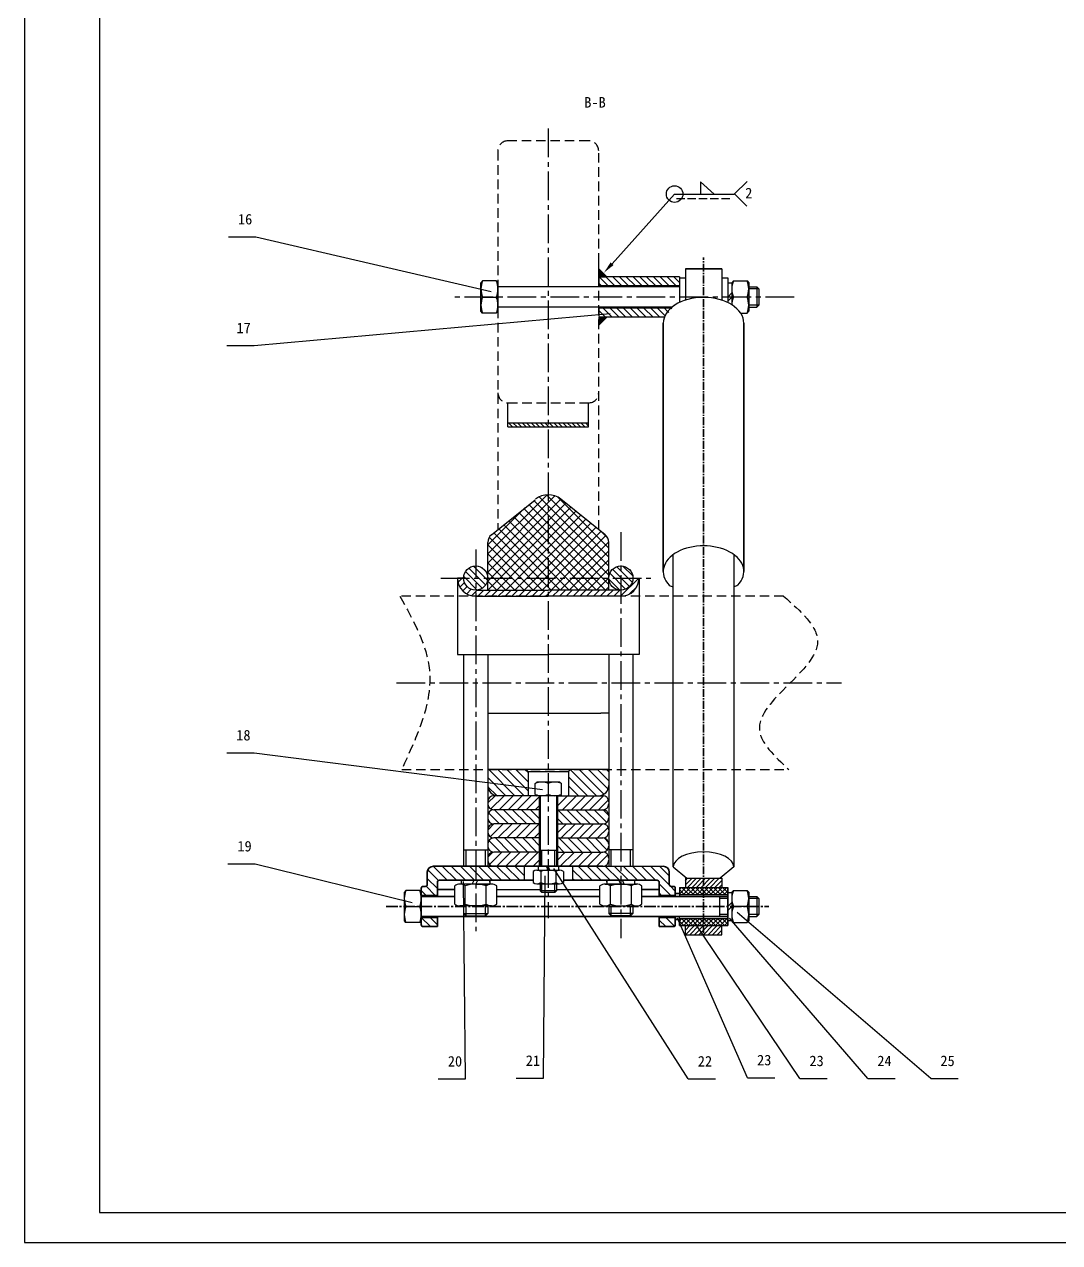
# Model space of a CAD drawing. Header units: millimetres. Extents: x -4667 to 8941, y -1665 to 5310.
# Drawn here: x -52.4 to 291.6, y 4167.3 to 4572.4 of the extents above; entities that cross this region are included whole.
import ezdxf

# ---------------------------------------------------------------- set-up
doc = ezdxf.new("R2010")
doc.units = ezdxf.units.MM
doc.linetypes.add('CENTER2', pattern=[28.575, 19.05, -3.175, 3.175, -3.175])
doc.linetypes.add('DASHED2', pattern=[9.525, 6.35, -3.175])
for name, color, linetype in [('尺寸', 4, 'CONTINUOUS'), ('点划线', 6, 'CENTER2'), ('细实线', 3, 'CONTINUOUS'), ('虚线', 4, 'DASHED2')]:
    doc.layers.add(name, color=color, linetype=linetype)
doc.layers.add('粗实线', color=2, linetype='CONTINUOUS', lineweight=30)
doc.styles.get("Standard").update_dxf_attribs({"font": '', "height": 3.5})
doc.styles.get('Standard').set_extended_font_data('SimSun')

msp = doc.modelspace()

# ---------------------------------------------------------------- hatches: boundary and pattern name
at = {"layer": '粗实线', "ltscale": 0.5}
for points in [[(138.4, 4491.09), (138.4, 4488.41), (141.08, 4488.41)], [(141.08, 4475.01), (138.4, 4475.01), (138.4, 4472.33)]]:
    msp.add_hatch(color=256, dxfattribs=at).paths.add_polyline_path(points)
at = {"layer": '细实线', "ltscale": 0.5}
h = msp.add_hatch(dxfattribs=at)
h.set_pattern_fill('ANSI31', color=256, scale=0.67, style=0)
h.set_pattern_definition([(45, (101.5547, 4292.4573), (-1.504193, 1.504193), [])])
h.paths.add_polyline_path([(181.61, 4671.21, 0.414214), (179.6, 4673.22), (161.51, 4673.22), (161.51, 4668.53), (179.6, 4668.53, 0.414214), (181.61, 4670.54)], flags=17)
h.paths.add_polyline_path([(161.51, 4673.22), (143.42, 4673.22, 0.414214), (141.41, 4671.21), (141.41, 4670.54, 0.414214), (143.42, 4668.53), (161.51, 4668.53)], flags=17)
h.paths.add_polyline_path([(161.51, 4691.31), (143.42, 4691.31, 0.414214), (141.41, 4689.3), (141.41, 4688.63, 0.414214), (143.42, 4686.62), (161.51, 4686.62)], flags=17)
h.paths.add_polyline_path([(181.61, 4688.63), (181.61, 4689.3, 0.414214), (179.6, 4691.31), (161.51, 4691.31), (161.51, 4686.62), (179.6, 4686.62, 0.414214)], flags=17)
h.paths.add_polyline_path([(179.6, 4686.62, 0.414214), (181.61, 4688.63), (181.61, 4689.3, 0.414214), (179.6, 4691.31), (161.51, 4691.31), (161.51, 4686.62)])
h.paths.add_polyline_path([(161.51, 4686.62), (161.51, 4691.31), (143.42, 4691.31, 0.414214), (141.41, 4689.3), (141.41, 4688.63, 0.414214), (143.42, 4686.62)])
h.paths.add_polyline_path([(143.42, 4673.22, 0.414214), (141.41, 4671.21), (141.41, 4670.54, 0.414214), (143.42, 4668.53), (161.51, 4668.53), (161.51, 4673.22)], flags=17)
h.paths.add_polyline_path([(179.6, 4668.53, 0.414214), (181.61, 4670.54), (181.61, 4671.21, 0.414214), (179.6, 4673.22), (161.51, 4673.22), (161.51, 4668.53)], flags=17)
h.paths.add_polyline_path([(118.64, 4311.22), (118.64, 4315.91), (103.56, 4315.91, 0.414214), (101.55, 4313.9), (101.55, 4313.23, 0.414214), (103.56, 4311.22)])
h.paths.add_polyline_path([(139.74, 4311.22, 0.414214), (141.75, 4313.23), (141.75, 4313.9, 0.414214), (139.74, 4315.91), (124.67, 4315.91), (124.67, 4311.22)])
h.paths.add_polyline_path([(103.56, 4306.53, 0.414214), (101.55, 4304.52), (101.55, 4303.85, 0.414214), (103.56, 4301.84), (118.64, 4301.84), (118.64, 4306.53)])
h.paths.add_polyline_path([(139.74, 4301.84, 0.414214), (141.75, 4303.85), (141.75, 4304.52, 0.414214), (139.74, 4306.53), (124.67, 4306.53), (124.67, 4301.84)])
h.paths.add_polyline_path([(118.64, 4292.46), (118.64, 4297.15), (103.56, 4297.15, 0.414214), (101.55, 4295.14), (101.55, 4294.47, 0.414214), (103.56, 4292.46)])
h.paths.add_polyline_path([(139.74, 4292.46, 0.414214), (141.75, 4294.47), (141.75, 4295.14, 0.414214), (139.74, 4297.15), (124.67, 4297.15), (124.67, 4292.46), (125, 4292.46)])
h = msp.add_hatch(dxfattribs=at)
h.set_pattern_fill('ANSI31', color=256, scale=0.5025, angle=90, style=0)
h.set_pattern_definition([(135, (138.4047, 4475.0077), (-1.128145, -1.128145), [])])
h.paths.add_polyline_path([(165.2, 4488.41), (138.4, 4488.41), (138.4, 4485.39), (165.2, 4485.39)])
edge = h.paths.add_edge_path()
edge.add_ellipse((173.24, 4472.98), major_axis=(-13.4, 0), ratio=0.642788, start_angle=324.1852, end_angle=346.4008, ccw=False)
edge.add_line((162.38, 4478.02), (138.4, 4478.02))
edge.add_line((138.4, 4478.02), (138.4, 4475.34))
edge.add_line((138.4, 4475.34), (138.4, 4475.01))
edge.add_line((138.4, 4475.01), (141.08, 4475.01))
edge.add_line((141.08, 4475.01), (160.22, 4475.01))
h = msp.add_hatch(dxfattribs=at)
h.set_pattern_fill('ANSI31', color=256, scale=0.335, angle=90, style=0)
h.set_pattern_definition([(135, (108.2547, 4438.495), (-0.752096, -0.752096), [])])
h.paths.add_polyline_path([(121.65, 4439.84), (108.25, 4439.84), (108.25, 4438.5), (121.65, 4438.5)])
h.paths.add_polyline_path([(135.05, 4439.84), (121.65, 4439.84), (121.65, 4438.5), (135.05, 4438.5)])
h = msp.add_hatch(dxfattribs=at)
h.set_pattern_fill('ANSI37', color=256, scale=0.67, angle=90, style=0)
h.set_pattern_definition([(135, (101.5547, 4384.2473), (-1.50419, -1.50419), []), (225, (101.5547, 4384.2473), (1.50419, -1.50419), [])])
h.paths.add_polyline_path([(121.65, 4388.27), (141.75, 4388.27), (141.75, 4400.07, 0.226756), (140.51, 4402.67), (125.86, 4414.49, 0.171363), (121.65, 4415.97)])
h.paths.add_polyline_path([(121.65, 4415.97, 0.171363), (117.45, 4414.49), (102.8, 4402.67, 0.226756), (101.55, 4400.07), (101.55, 4388.27), (121.65, 4388.27)])
h.paths.add_polyline_path([(121.65, 4384.25), (121.65, 4388.27), (101.55, 4388.27), (101.55, 4384.25)])
h.paths.add_polyline_path([(141.75, 4384.25), (141.75, 4388.27), (121.65, 4388.27), (121.65, 4384.25)])
h = msp.add_hatch(dxfattribs=at)
h.set_pattern_fill('ANSI31', color=256, scale=0.5025, angle=90, style=0)
h.set_pattern_definition([(135, (93.5147, 4384.2473), (-1.128145, -1.128145), [])])
h.paths.add_polyline_path([(97.53, 4392.29, 0.414214), (93.51, 4388.27), (97.53, 4388.27)])
h.paths.add_polyline_path([(101.55, 4388.27, 0.414214), (97.53, 4392.29), (97.53, 4388.27)])
h.paths.add_polyline_path([(101.55, 4388.27), (97.53, 4388.27), (97.53, 4384.25, 0.414214)])
h.paths.add_polyline_path([(97.53, 4388.27), (93.51, 4388.27, 0.414214), (97.53, 4384.25)])
h.paths.add_polyline_path([(145.77, 4392.29, 0.414214), (141.75, 4388.27), (145.77, 4388.27)])
h.paths.add_polyline_path([(149.79, 4388.27, 0.414214), (145.77, 4392.29), (145.77, 4388.27)])
h.paths.add_polyline_path([(145.77, 4384.25, 0.414214), (149.79, 4388.27), (145.77, 4388.27)])
h.paths.add_polyline_path([(145.77, 4384.25), (145.77, 4388.27), (141.75, 4388.27, 0.414214)])
h = msp.add_hatch(dxfattribs=at)
h.set_pattern_fill('ANSI31', color=256, scale=0.5025, style=0)
h.set_pattern_definition([(45, (91.5047, 4382.2373), (-1.128145, 1.128145), [])])
h.paths.add_polyline_path([(121.65, 4384.25), (97.53, 4384.25), (97.53, 4382.24), (121.65, 4382.24)])
h.paths.add_polyline_path([(145.77, 4384.25), (121.65, 4384.25), (121.65, 4382.24), (145.77, 4382.24)])
h.paths.add_polyline_path([(151.8, 4388.27), (149.79, 4388.27, -0.414214), (145.77, 4384.25), (145.77, 4382.24, 0.414214)])
h.paths.add_polyline_path([(93.51, 4388.27), (91.5, 4388.27, 0.414214), (97.53, 4382.24), (97.53, 4384.25, -0.414214)])
h = msp.add_hatch(dxfattribs=at)
h.set_pattern_fill('ANSI31', color=256, scale=0.67, angle=90, style=0)
h.set_pattern_definition([(135, (101.5547, 4315.9073), (-1.50419, -1.50419), [])])
h.paths.add_polyline_path([(114.95, 4315.91), (114.95, 4324.62), (101.55, 4324.62), (101.55, 4319.26, 0.414214), (104.9, 4315.91)])
h.paths.add_polyline_path([(138.4, 4315.91, 0.414214), (141.75, 4319.26), (141.75, 4324.62), (128.35, 4324.62), (128.35, 4315.91)])
h = msp.add_hatch(dxfattribs=at)
h.set_pattern_fill('ANSI31', color=256, scale=0.67, angle=90, style=0)
h.set_pattern_definition([(135, (79.4447, 4272.3573), (-1.504193, -1.504193), [])])
h.paths.add_polyline_path([(113.61, 4292.46), (97.53, 4292.46), (97.53, 4287.77), (101.89, 4287.77), (113.61, 4287.77)])
h.paths.add_polyline_path([(97.53, 4292.46), (83.46, 4292.46, 0.414214), (81.45, 4290.45), (81.45, 4286.43, -0.414214), (80.78, 4285.76), (80.11, 4285.76, 0.414214), (79.44, 4285.09), (79.44, 4282.74), (84.8, 4282.74), (84.8, 4287.1, -0.414214), (85.47, 4287.77), (97.53, 4287.77)])
h.paths.add_polyline_path([(84.8, 4275.37), (79.44, 4275.37), (79.44, 4274.31), (79.44, 4273.03, 0.414214), (80.11, 4272.36), (84.8, 4272.36)])
h.paths.add_polyline_path([(145.77, 4292.46), (129.69, 4292.46), (129.69, 4287.77), (145.77, 4287.77)])
h.paths.add_polyline_path([(161.85, 4290.45, 0.414214), (159.84, 4292.46), (145.77, 4292.46), (145.77, 4287.77), (157.83, 4287.77, -0.414214), (158.5, 4287.1), (158.5, 4282.74), (163.86, 4282.74), (163.86, 4285.09, 0.414214), (163.19, 4285.76), (162.52, 4285.76, -0.414214), (161.85, 4286.43)])
h.paths.add_polyline_path([(163.86, 4275.37), (158.5, 4275.37), (158.5, 4272.36), (161.85, 4272.36), (163.19, 4272.36, 0.414214), (163.86, 4273.03)])
h.paths.add_polyline_path([(141.75, 4299.16), (141.75, 4299.83, 0.414214), (139.74, 4301.84), (124.67, 4301.84), (124.67, 4297.15), (139.74, 4297.15, 0.414214)])
h.paths.add_polyline_path([(118.64, 4301.84), (103.56, 4301.84, 0.414214), (101.55, 4299.83), (101.55, 4299.16, 0.414214), (103.56, 4297.15), (118.64, 4297.15)])
h.paths.add_polyline_path([(118.64, 4311.22), (103.56, 4311.22, 0.414214), (101.55, 4309.21), (101.55, 4308.54, 0.414214), (103.56, 4306.53), (118.64, 4306.53)])
h.paths.add_polyline_path([(141.75, 4308.54), (141.75, 4309.21, 0.414214), (139.74, 4311.22), (124.67, 4311.22), (124.67, 4306.53), (139.74, 4306.53, 0.414214)])
h = msp.add_hatch(dxfattribs=at)
h.set_pattern_fill('ANSI31', color=256, scale=0.335, style=0)
h.set_pattern_definition([(45, (167.2147, 4269.6773), (-0.752096, 0.752096), [])])
h.paths.add_polyline_path([(173.24, 4288.44), (173.24, 4285.42), (179.27, 4285.42), (179.27, 4288.44)])
h.paths.add_polyline_path([(179.27, 4269.68), (179.27, 4272.69), (167.21, 4272.69), (167.21, 4269.68)])
h.paths.add_polyline_path([(173.24, 4285.42), (173.24, 4288.44), (167.21, 4288.44), (167.21, 4285.42)])
h = msp.add_hatch(dxfattribs=at)
h.set_pattern_fill('ANSI37', color=256, scale=0.335, style=0)
h.set_pattern_definition([(45, (165.2047, 4272.6923), (-0.752096, 0.752096), []), (135, (165.2047, 4272.6923), (-0.752096, -0.752096), [])])
h.paths.add_polyline_path([(173.24, 4285.42), (165.2, 4285.42), (165.2, 4283.08), (173.24, 4283.08)])
h.paths.add_polyline_path([(181.28, 4285.42), (173.24, 4285.42), (173.24, 4283.08), (181.28, 4283.08), (181.28, 4283.75)])
h.paths.add_polyline_path([(181.28, 4275.04), (173.24, 4275.04), (173.24, 4272.69), (181.28, 4272.69)])
h.paths.add_polyline_path([(173.24, 4275.04), (165.2, 4275.04), (165.2, 4272.69), (173.24, 4272.69)])

# ---------------------------------------------------------------- linework, layer by layer
at = {"layer": '尺寸', "ltscale": 0.5}
for p, q in [((172.2, 4520.02), (172.2, 4515.96)), ((176.74, 4515.96), (172.2, 4520.02)), ((164.23, 4514.42), (166.99, 4514.42)), ((167.92, 4514.42), (170.67, 4514.42)), ((171.69, 4514.42), (174.44, 4514.42)), ((172.2, 4515.96), (176.74, 4515.96)), ((175.4, 4514.42), (178.16, 4514.42)), ((179.2, 4514.42), (181.96, 4514.42))]:
    msp.add_line(p, q, dxfattribs=at)
msp.add_circle((163.63, 4515.94), 2.75, dxfattribs=at)
at = {"layer": '点划线', "ltscale": 0.5}
for p, q in [((121.65, 4537.7), (121.65, 4275.14)), ((203.35, 4481.71), (90.11, 4481.71)), ((145.77, 4403.52), (145.77, 4268.54)), ((97.53, 4397.71), (97.53, 4270.91)), ((85.92, 4388.27), (155.81, 4388.27)), ((71.23, 4353.43), (219.14, 4353.43))]:
    msp.add_line(p, q, dxfattribs=at)
at = {"layer": '点划线', "lineweight": 35, "ltscale": 0.1375}
msp.add_line((173.24, 4270.15), (173.24, 4494.8), dxfattribs=at)
at = {"layer": '点划线', "lineweight": 35, "ltscale": 0.2}
msp.add_line((67.8, 4279.06), (194.92, 4279.06), dxfattribs=at)
at = {"layer": '粗实线'}
for p, q in [((-27.45, 4998.3), (-27.45, 4177.3)), ((181.28, 4486.4), (182.62, 4486.4)), ((188.22, 4485.06), (190.93, 4485.06)), ((190.93, 4485.06), (191.6, 4484.39)), ((190.93, 4485.06), (190.93, 4478.36)), ((191.6, 4484.39), (191.6, 4479.03)), ((188.22, 4478.36), (190.93, 4478.36)), ((191.6, 4479.03), (190.93, 4478.36)), ((118.97, 4315.91), (118.97, 4292.46)), ((124.33, 4315.91), (124.33, 4292.46)), ((93.51, 4297.95), (101.55, 4297.95)), ((149.79, 4297.95), (141.75, 4297.95)), ((124.33, 4297.63), (118.97, 4297.63)), ((118.97, 4286.56), (118.97, 4284.23)), ((124.33, 4286.56), (124.33, 4284.23)), ((119.51, 4283.69), (118.97, 4284.23)), ((124.33, 4284.23), (118.97, 4284.23)), ((123.8, 4283.69), (119.51, 4283.69)), ((124.33, 4284.23), (123.8, 4283.69)), ((178.6, 4282.41), (178.6, 4275.71)), ((181.28, 4283.75), (182.62, 4283.75)), ((188.22, 4282.41), (190.93, 4282.41)), ((190.93, 4282.41), (191.6, 4281.74)), ((190.93, 4282.41), (190.93, 4275.71)), ((191.6, 4281.74), (191.6, 4276.38)), ((93.51, 4279.26), (93.51, 4276.71)), ((101.55, 4279.26), (101.55, 4276.71)), ((141.75, 4279.26), (141.75, 4276.71)), ((149.79, 4279.26), (149.79, 4276.71)), ((93.51, 4276.71), (94.32, 4275.91)), ((93.51, 4276.71), (101.55, 4276.71)), ((94.32, 4275.91), (100.75, 4275.91)), ((100.75, 4275.91), (101.55, 4276.71)), ((142.56, 4275.91), (141.75, 4276.71)), ((149.79, 4276.71), (141.75, 4276.71)), ((148.99, 4275.91), (142.56, 4275.91)), ((149.79, 4276.71), (148.99, 4275.91)), ((181.28, 4274.37), (182.62, 4274.37)), ((188.22, 4275.71), (190.93, 4275.71)), ((191.6, 4276.38), (190.93, 4275.71)), ((-27.45, 4177.3), (1126.55, 4177.3))]:
    msp.add_line(p, q, dxfattribs=at)
at = {"layer": '粗实线', "ltscale": 0.5}
for p, q in [((138.4, 4488.41), (138.4, 4491.09)), ((141.08, 4488.41), (138.4, 4491.09)), ((165.2, 4488.41), (138.4, 4488.41)), ((138.4, 4488.41), (141.08, 4488.41)), ((165.2, 4488.41), (165.2, 4479.87)), ((179.27, 4491.09), (167.21, 4491.09)), ((167.21, 4491.09), (179.27, 4491.09)), ((167.21, 4491.09), (167.21, 4480.67)), ((179.27, 4491.09), (179.27, 4480.67)), ((99.81, 4487.07), (99.28, 4486.45)), ((99.28, 4476.96), (99.28, 4486.45)), ((104.37, 4487.07), (99.81, 4487.07)), ((104.37, 4487.07), (104.9, 4486.45)), ((104.9, 4476.96), (104.9, 4486.45)), ((104.9, 4477.69), (104.9, 4485.73)), ((165.2, 4485.06), (104.9, 4485.06)), ((138.4, 4488.07), (138.4, 4485.06)), ((165.2, 4485.39), (138.4, 4485.39)), ((165.2, 4488.07), (167.21, 4488.07)), ((179.27, 4488.07), (181.28, 4488.07)), ((181.28, 4488.07), (181.28, 4479.87)), ((183.16, 4487.07), (182.62, 4486.45)), ((182.62, 4486.45), (182.62, 4479.13)), ((182.62, 4485.73), (182.62, 4479.03)), ((183.16, 4487.07), (187.72, 4487.07)), ((187.72, 4487.07), (188.25, 4486.45)), ((188.25, 4486.45), (188.25, 4476.96)), ((99.81, 4481.71), (104.37, 4481.71)), ((182.62, 4483.05), (181.28, 4481.71)), ((182.62, 4481.71), (181.28, 4480.37)), ((187.72, 4481.71), (183.16, 4481.71)), ((99.81, 4476.35), (99.28, 4476.96)), ((104.37, 4476.35), (99.81, 4476.35)), ((104.37, 4476.35), (104.9, 4476.96)), ((162.77, 4478.36), (104.9, 4478.36)), ((138.4, 4478.36), (138.4, 4475.34)), ((162.38, 4478.02), (138.4, 4478.02)), ((185.58, 4476.35), (187.72, 4476.35)), ((187.72, 4476.35), (188.25, 4476.96)), ((160.22, 4475.01), (138.4, 4475.01)), ((138.4, 4475.01), (138.4, 4472.33)), ((138.4, 4475.01), (141.08, 4475.01)), ((141.08, 4475.01), (138.4, 4472.33)), ((108.25, 4438.5), (108.25, 4446.54)), ((135.05, 4438.5), (135.05, 4446.54)), ((108.25, 4439.84), (135.05, 4439.84)), ((108.25, 4438.5), (135.05, 4438.5)), ((102.75, 4402.63), (117.25, 4414.33)), ((140.51, 4402.67), (125.86, 4414.49)), ((101.55, 4384.25), (101.55, 4400.07)), ((141.75, 4384.25), (141.75, 4400.07)), ((163.19, 4292.26), (163.19, 4396.09)), ((183.29, 4396.09), (183.29, 4292.26)), ((91.5, 4388.27), (91.5, 4362.87)), ((93.51, 4388.27), (91.5, 4388.27)), ((149.79, 4388.27), (151.8, 4388.27)), ((151.8, 4388.27), (151.8, 4362.87)), ((97.53, 4384.25), (121.65, 4384.25)), ((145.77, 4384.25), (121.65, 4384.25)), ((97.53, 4382.24), (121.65, 4382.24)), ((145.77, 4382.24), (121.65, 4382.24)), ((91.5, 4362.87), (121.65, 4362.87)), ((93.51, 4362.87), (93.51, 4292.46)), ((101.55, 4362.87), (101.55, 4292.46)), ((151.8, 4362.87), (121.65, 4362.87)), ((141.75, 4362.87), (141.75, 4292.46)), ((149.79, 4362.87), (149.79, 4292.46)), ((101.55, 4343.38), (139.07, 4343.38)), ((141.75, 4343.38), (139.07, 4343.38)), ((141.75, 4324.62), (101.55, 4324.62)), ((114.95, 4323.95), (114.28, 4324.62)), ((114.95, 4323.95), (114.95, 4315.91)), ((114.95, 4323.95), (128.35, 4323.95)), ((128.35, 4323.95), (129.02, 4324.62)), ((128.35, 4323.95), (128.35, 4315.91)), ((117.3, 4320), (117.8, 4320.44)), ((117.3, 4316.34), (117.3, 4320)), ((125.51, 4320.44), (117.8, 4320.44)), ((121.65, 4320), (121.65, 4316.34)), ((125.51, 4320.44), (126.01, 4320)), ((126.01, 4316.34), (126.01, 4320)), ((101.55, 4315.91), (101.55, 4311.22)), ((118.97, 4315.91), (103.56, 4315.91)), ((117.3, 4316.34), (117.8, 4315.91)), ((125.51, 4315.91), (117.8, 4315.91)), ((118.64, 4315.91), (118.64, 4292.46)), ((124.33, 4315.91), (139.74, 4315.91)), ((124.67, 4315.91), (124.67, 4292.46)), ((125.51, 4315.91), (126.01, 4316.34)), ((101.55, 4313.9), (101.55, 4313.23)), ((101.55, 4311.22), (101.55, 4306.53)), ((118.97, 4311.22), (103.56, 4311.22)), ((124.33, 4311.22), (139.74, 4311.22)), ((141.75, 4313.9), (141.75, 4313.23)), ((101.55, 4309.21), (101.55, 4308.54)), ((101.55, 4306.53), (101.55, 4301.84)), ((118.97, 4306.53), (103.56, 4306.53)), ((124.33, 4306.53), (139.74, 4306.53)), ((141.75, 4309.21), (141.75, 4308.54)), ((101.55, 4304.52), (101.55, 4303.85)), ((101.55, 4301.84), (101.55, 4297.15)), ((118.97, 4301.84), (103.56, 4301.84)), ((124.33, 4301.84), (139.74, 4301.84)), ((141.75, 4304.52), (141.75, 4303.85)), ((101.55, 4299.83), (101.55, 4299.16)), ((141.75, 4299.83), (141.75, 4299.16)), ((101.55, 4297.15), (101.55, 4292.46)), ((118.97, 4297.15), (103.56, 4297.15)), ((124.33, 4297.15), (139.74, 4297.15)), ((141.75, 4295.14), (141.75, 4294.47)), ((101.55, 4292.46), (159.84, 4292.46)), ((113.61, 4292.46), (113.61, 4287.77)), ((116.63, 4290.68), (116.63, 4287)), ((117.88, 4291.12), (125.43, 4291.12)), ((118.3, 4292.46), (125, 4292.46)), ((118.3, 4292.46), (118.3, 4291.12)), ((118.3, 4291.12), (125, 4291.12)), ((119.14, 4290.68), (119.14, 4287)), ((119.89, 4291.12), (119.89, 4291.12)), ((121.65, 4291.12), (121.1, 4292.46)), ((122.21, 4291.12), (121.65, 4292.46)), ((124.17, 4290.68), (124.17, 4287)), ((125, 4292.46), (125, 4291.12)), ((126.68, 4290.68), (126.68, 4287)), ((129.69, 4292.46), (129.69, 4287.77)), ((163.19, 4292.26), (167.7, 4288.43)), ((183.29, 4292.26), (178.79, 4288.43)), ((97.53, 4287.77), (89.87, 4287.77)), ((90.57, 4279.86), (90.57, 4285.89)), ((102.76, 4286.5), (92.31, 4286.5)), ((92.84, 4286.5), (92.84, 4287.77)), ((97.53, 4286.5), (92.84, 4286.5)), ((94.05, 4279.86), (94.05, 4285.89)), ((96.4, 4286.49), (97.02, 4287.77)), ((97.53, 4286.49), (98.2, 4287.77)), ((97.53, 4286.5), (102.22, 4286.5)), ((101.02, 4279.86), (101.02, 4285.89)), ((102.22, 4287.1), (102.22, 4287.77)), ((102.22, 4287.77), (102.22, 4286.5)), ((104.5, 4279.86), (104.5, 4285.89)), ((117.88, 4286.56), (125.43, 4286.56)), ((138.81, 4279.86), (138.81, 4285.89)), ((140.55, 4286.5), (151, 4286.5)), ((141.08, 4287.1), (141.08, 4287.77)), ((141.08, 4287.77), (141.08, 4286.5)), ((145.77, 4286.5), (141.08, 4286.5)), ((142.29, 4279.86), (142.29, 4285.89)), ((145.77, 4286.49), (145.1, 4287.77)), ((145.77, 4287.77), (153.44, 4287.77)), ((145.77, 4286.5), (150.46, 4286.5)), ((146.91, 4286.49), (146.29, 4287.77)), ((149.26, 4279.86), (149.26, 4285.89)), ((150.46, 4286.5), (150.46, 4287.77)), ((152.74, 4279.86), (152.74, 4285.89)), ((167.21, 4288.44), (179.27, 4288.44)), ((167.21, 4288.44), (167.21, 4285.42)), ((179.27, 4288.44), (179.27, 4285.42)), ((74.35, 4284.42), (73.82, 4283.8)), ((73.82, 4274.31), (73.82, 4283.8)), ((78.91, 4284.42), (74.35, 4284.42)), ((78.91, 4284.42), (79.44, 4283.8)), ((79.44, 4274.31), (79.44, 4283.8)), ((79.44, 4275.04), (79.44, 4283.08)), ((104.5, 4284.7), (118.97, 4284.7)), ((124.33, 4284.7), (138.81, 4284.7)), ((165.2, 4282.41), (163.86, 4282.41)), ((165.2, 4285.42), (181.28, 4285.42)), ((165.2, 4285.42), (165.2, 4282.41)), ((165.2, 4283.08), (181.28, 4283.08)), ((181.28, 4283.75), (181.28, 4274.37)), ((183.16, 4284.42), (182.62, 4283.8)), ((182.62, 4283.8), (182.62, 4274.31)), ((182.62, 4283.08), (182.62, 4275.04)), ((183.16, 4284.42), (187.72, 4284.42)), ((187.72, 4284.42), (188.25, 4283.8)), ((188.25, 4283.8), (188.25, 4274.31)), ((74.35, 4279.06), (78.91, 4279.06)), ((102.76, 4279.26), (92.31, 4279.26)), ((140.55, 4279.26), (151, 4279.26)), ((182.62, 4280.4), (181.28, 4279.06)), ((182.62, 4279.06), (181.28, 4277.72)), ((187.72, 4279.06), (183.16, 4279.06)), ((74.35, 4273.7), (73.82, 4274.31)), ((78.91, 4273.7), (74.35, 4273.7)), ((78.91, 4273.7), (79.44, 4274.31)), ((165.2, 4275.71), (163.86, 4275.71)), ((165.2, 4272.69), (165.2, 4275.71)), ((165.2, 4275.04), (181.28, 4275.04)), ((183.16, 4273.7), (182.62, 4274.31)), ((183.16, 4273.7), (187.72, 4273.7)), ((187.72, 4273.7), (188.25, 4274.31)), ((165.2, 4272.69), (181.28, 4272.69)), ((167.21, 4269.68), (167.21, 4272.69)), ((167.21, 4269.68), (179.27, 4269.68)), ((179.27, 4269.68), (179.27, 4272.69))]:
    msp.add_line(p, q, dxfattribs=at)
at = {"layer": '粗实线', "lineweight": 35, "ltscale": 0.0875}
for p, q in [((104.9, 4486.45), (104.9, 4485.39)), ((104.9, 4478.02), (104.9, 4476.96)), ((79.44, 4285.09), (79.44, 4282.74)), ((163.86, 4285.09), (163.86, 4282.74)), ((79.44, 4275.37), (79.44, 4273.03)), ((163.86, 4275.37), (163.86, 4273.03))]:
    msp.add_line(p, q, dxfattribs=at)
at = {"layer": '粗实线', "lineweight": 35, "ltscale": 0.1375}
for p, q in [((104.9, 4481.71), (104.9, 4485.39)), ((104.9, 4478.02), (104.9, 4481.71)), ((159.84, 4390.43), (159.84, 4472.98)), ((186.64, 4390.43), (186.64, 4472.98)), ((79.44, 4279.06), (79.44, 4282.74)), ((84.8, 4282.41), (84.8, 4282.74)), ((158.5, 4282.41), (158.5, 4282.74)), ((163.86, 4282.41), (163.86, 4282.74)), ((181.28, 4275.71), (181.28, 4285.42)), ((79.44, 4275.37), (79.44, 4279.06)), ((158.5, 4275.37), (158.5, 4275.71)), ((163.86, 4275.37), (163.86, 4275.71)), ((181.28, 4272.69), (181.28, 4275.71))]:
    msp.add_line(p, q, dxfattribs=at)
at = {"layer": '粗实线', "lineweight": 35, "ltscale": 0.15}
for p, q in [((81.45, 4290.45), (81.45, 4286.43)), ((161.85, 4290.45), (161.85, 4286.43))]:
    msp.add_line(p, q, dxfattribs=at)
at = {"layer": '粗实线', "lineweight": 35}
for p, q in [((139.74, 4292.46), (83.46, 4292.46)), ((85.47, 4287.77), (116.63, 4287.77)), ((126.68, 4287.77), (157.83, 4287.77)), ((90.57, 4284.7), (84.8, 4284.7)), ((152.74, 4284.7), (158.5, 4284.7))]:
    msp.add_line(p, q, dxfattribs=at)
at = {"layer": '粗实线', "lineweight": 35, "ltscale": 0.025}
for p, q in [((80.11, 4285.76), (80.78, 4285.76)), ((162.52, 4285.76), (163.19, 4285.76))]:
    msp.add_line(p, q, dxfattribs=at)
at = {"layer": '粗实线', "lineweight": 35, "ltscale": 0.1875}
for p, q in [((84.8, 4287.1), (84.8, 4282.74)), ((158.5, 4287.1), (158.5, 4282.74))]:
    msp.add_line(p, q, dxfattribs=at)
at = {"layer": '粗实线', "lineweight": 35, "ltscale": 0.1625}
for p, q in [((93.18, 4287.77), (97.53, 4287.77)), ((97.53, 4287.77), (101.89, 4287.77)), ((145.77, 4287.77), (141.42, 4287.77)), ((150.13, 4287.77), (145.77, 4287.77))]:
    msp.add_line(p, q, dxfattribs=at)
at = {"layer": '粗实线', "lineweight": 35, "ltscale": 0.2}
for p, q in [((79.44, 4282.74), (84.8, 4282.74)), ((79.44, 4282.41), (90.57, 4282.41)), ((104.5, 4282.41), (138.81, 4282.41)), ((152.74, 4282.41), (181.28, 4282.41)), ((158.5, 4282.74), (163.86, 4282.74)), ((163.86, 4283.41), (165.2, 4283.41)), ((79.44, 4275.71), (181.28, 4275.71)), ((79.44, 4275.37), (84.8, 4275.37)), ((158.5, 4275.37), (163.86, 4275.37)), ((163.86, 4274.7), (165.2, 4274.7))]:
    msp.add_line(p, q, dxfattribs=at)
at = {"layer": '粗实线', "lineweight": 35, "ltscale": 0.1125}
for p, q in [((84.8, 4275.71), (84.8, 4272.36)), ((158.5, 4275.37), (158.5, 4272.36))]:
    msp.add_line(p, q, dxfattribs=at)
at = {"layer": '粗实线', "lineweight": 35, "ltscale": 0.05}
for p, q in [((80.11, 4272.36), (84.8, 4272.36)), ((161.85, 4272.36), (163.19, 4272.36))]:
    msp.add_line(p, q, dxfattribs=at)
at = {"layer": '粗实线', "lineweight": 35, "ltscale": 0.125}
msp.add_line((158.5, 4272.36), (161.85, 4272.36), dxfattribs=at)
at = {"layer": '粗实线', "ltscale": 0.5}
for centre in [(97.53, 4388.27), (145.77, 4388.27)]:
    msp.add_circle(centre, 4.02, dxfattribs=at)
for centre, radius, start, end in [((106.24, 4484.39), 6.97, 157.3801, 202.6199), ((97.94, 4484.39), 6.97, 337.3801, 22.6199), ((189.59, 4484.39), 6.97, 157.3801, 202.6199), ((181.28, 4484.39), 6.97, 337.3801, 22.6199), ((106.24, 4479.03), 6.97, 157.3801, 202.6199), ((97.94, 4479.03), 6.97, 337.3801, 22.6199), ((189.59, 4479.03), 6.97, 157.3801, 180), ((181.28, 4479.03), 6.97, 337.3801, 22.6199), ((121.65, 4409.27), 6.7, 51.1043, 128.8957), ((104.9, 4400.07), 3.35, 128.8957, 180), ((138.4, 4400.07), 3.35, 0, 51.1043), ((97.53, 4388.27), 6.03, 180, 270), ((145.77, 4388.27), 6.03, 270, 0), ((104.9, 4319.26), 3.35, 180, 270), ((119.48, 4314.78), 5.66, 67.3801, 112.6199), ((123.83, 4314.78), 5.66, 67.3801, 112.6199), ((138.4, 4319.26), 3.35, 270, 0), ((103.56, 4313.9), 2.01, 90, 180), ((119.48, 4321.57), 5.66, 247.3801, 292.6199), ((123.83, 4321.57), 5.66, 247.3801, 292.6199), ((139.74, 4313.9), 2.01, 0, 90), ((103.56, 4313.23), 2.01, 180, 270), ((103.56, 4309.21), 2.01, 90, 180), ((139.74, 4313.23), 2.01, 270, 0), ((139.74, 4309.21), 2.01, 0, 90), ((103.56, 4308.54), 2.01, 180, 270), ((103.56, 4304.52), 2.01, 90, 180), ((139.74, 4308.54), 2.01, 270, 0), ((139.74, 4304.52), 2.01, 0, 90), ((103.56, 4303.85), 2.01, 180, 270), ((103.56, 4299.83), 2.01, 90, 180), ((139.74, 4303.85), 2.01, 270, 0), ((139.74, 4299.83), 2.01, 0, 90), ((103.56, 4299.16), 2.01, 180, 270), ((139.74, 4299.16), 2.01, 270, 0), ((103.56, 4295.14), 2.01, 90, 180), ((103.56, 4294.47), 2.01, 180, 270), ((139.74, 4295.14), 2.01, 0, 90), ((139.74, 4294.47), 2.01, 270, 0), ((117.88, 4289.08), 2.03, 51.7868, 128.2132), ((121.65, 4283.64), 7.48, 70.3471, 109.6529), ((125.43, 4289.08), 2.03, 51.7868, 128.2132), ((92.31, 4283.68), 2.81, 51.7868, 128.2132), ((97.53, 4276.15), 10.35, 70.3471, 109.6529), ((102.76, 4283.68), 2.81, 51.7868, 128.2132), ((117.88, 4288.59), 2.03, 231.7868, 308.2132), ((121.65, 4294.04), 7.48, 250.3471, 289.6529), ((125.43, 4288.59), 2.03, 231.7868, 308.2132), ((140.55, 4283.68), 2.81, 51.7868, 128.2132), ((145.77, 4276.15), 10.35, 70.3471, 109.6529), ((151, 4283.68), 2.81, 51.7868, 128.2132), ((80.78, 4281.74), 6.97, 157.3801, 202.6199), ((72.48, 4281.74), 6.97, 337.3801, 22.6199), ((189.59, 4281.74), 6.97, 157.3801, 202.6199), ((181.28, 4281.74), 6.97, 337.3801, 22.6199), ((80.78, 4276.38), 6.97, 157.3801, 202.6199), ((72.48, 4276.38), 6.97, 337.3801, 22.6199), ((92.31, 4282.07), 2.81, 231.7868, 308.2132), ((97.53, 4289.61), 10.35, 250.3471, 289.6529), ((102.76, 4282.07), 2.81, 231.7868, 308.2132), ((140.55, 4282.07), 2.81, 231.7868, 308.2132), ((145.77, 4289.61), 10.35, 250.3471, 289.6529), ((151, 4282.07), 2.81, 231.7868, 308.2132), ((189.59, 4276.38), 6.97, 157.3801, 202.6199), ((181.28, 4276.38), 6.97, 337.3801, 22.6199)]:
    msp.add_arc(centre, radius, start, end, dxfattribs=at)
at = {"layer": '粗实线', "lineweight": 35, "ltscale": 0.15}
for centre, radius, start, end in [((83.46, 4290.45), 2.01, 90, 180), ((159.84, 4290.45), 2.01, 0, 90), ((80.78, 4286.43), 0.67, 270, 0)]:
    msp.add_arc(centre, radius, start, end, dxfattribs=at)
at = {"layer": '粗实线', "lineweight": 35, "ltscale": 0.0875}
for centre, start, end in [((80.11, 4285.09), 90, 180), ((163.19, 4285.09), 0, 90), ((80.11, 4273.03), 180, 270), ((163.19, 4273.03), 270, 0)]:
    msp.add_arc(centre, 0.67, start, end, dxfattribs=at)
at = {"layer": '粗实线', "lineweight": 35}
msp.add_arc((85.47, 4287.1), 0.67, 90, 180, dxfattribs=at)
at = {"layer": '粗实线', "lineweight": 35, "ltscale": 0.1875}
msp.add_arc((157.83, 4287.1), 0.67, 0, 90, dxfattribs=at)
at = {"layer": '粗实线', "lineweight": 35, "ltscale": 0.025}
msp.add_arc((162.52, 4286.43), 0.67, 180, 270, dxfattribs=at)
at = {"layer": '粗实线', "ltscale": 0.5}
for centre, major_axis, ratio, start_param, end_param in [((173.24, 4472.98), (-13.4, 0), 0.642788, 3.141593, 6.283185), ((173.24, 4390.43), (-13.4, 0), 0.638548, 2.586782, 6.837996), ((173.24, 4292.26), (-10.05, 0), 0.493562, 3.141593, 6.283185)]:
    msp.add_ellipse(centre, major_axis=major_axis, ratio=ratio, start_param=start_param, end_param=end_param, dxfattribs=at)
for points, start_tangent, end_tangent in [([(161.85, 4385.91), (163.19, 4385.44)], (0.778929, -0.627112), (0.998347, -0.057475)), ([(184.64, 4385.91), (183.3, 4385.44)], (-0.778929, -0.627112), (-0.998347, -0.057475))]:
    msp.add_spline(points, degree=3, dxfattribs=dict(at, start_tangent=start_tangent, end_tangent=end_tangent))
at = {"layer": '细实线'}
for p, q in [((-52.45, 5008.3), (-52.45, 4167.3)), ((191.6, 4484.39), (188.25, 4484.39)), ((191.6, 4479.03), (188.25, 4479.03)), ((94.32, 4292.46), (94.32, 4297.95)), ((100.75, 4292.46), (100.75, 4297.95)), ((142.56, 4292.46), (142.56, 4297.95)), ((148.99, 4292.46), (148.99, 4297.95)), ((119.51, 4292.46), (119.51, 4297.63)), ((123.8, 4292.46), (123.8, 4297.63)), ((119.51, 4283.69), (119.51, 4286.56)), ((123.8, 4283.69), (123.8, 4286.56)), ((181.28, 4281.74), (178.6, 4281.74)), ((191.6, 4281.74), (188.25, 4281.74)), ((94.32, 4275.91), (94.32, 4279.26)), ((100.75, 4275.91), (100.75, 4279.26)), ((142.56, 4275.91), (142.56, 4279.26)), ((148.99, 4275.91), (148.99, 4279.26)), ((181.28, 4276.38), (178.6, 4276.38)), ((191.6, 4276.38), (188.25, 4276.38)), ((-52.45, 4167.3), (1136.55, 4167.3))]:
    msp.add_line(p, q, dxfattribs=at)
at = {"layer": '细实线', "ltscale": 0.5}
for p, q in [((187.72, 4520.15), (183.56, 4516.02)), ((163.63, 4515.94), (183.42, 4515.94)), ((187.68, 4511.9), (183.54, 4516.04)), ((15.37, 4501.72), (24.45, 4501.72)), ((24.45, 4501.72), (102.67, 4483.56)), ((23.95, 4465.58), (142.16, 4476.26)), ((14.87, 4465.58), (23.95, 4465.58)), ((14.79, 4330.17), (23.87, 4330.17)), ((23.87, 4330.17), (119.75, 4317.95)), ((15.17, 4293.26), (24.25, 4293.26)), ((24.25, 4293.26), (76.46, 4280.43)), ((168.18, 4221.74), (123.46, 4291.7)), ((94.19, 4221.74), (93.45, 4287.38)), ((120.09, 4221.96), (120.61, 4289.21)), ((187.87, 4222.14), (164.54, 4275.21)), ((205.27, 4221.88), (170.39, 4273.67)), ((227.82, 4221.86), (181.84, 4275.15)), ((248.79, 4221.9), (184.44, 4277.07)), ((85.11, 4221.74), (94.19, 4221.74)), ((111.02, 4221.96), (120.09, 4221.96)), ((168.18, 4221.74), (177.26, 4221.74)), ((187.87, 4222.14), (196.94, 4222.14)), ((205.27, 4221.88), (214.35, 4221.88)), ((227.82, 4221.86), (236.9, 4221.86)), ((248.79, 4221.9), (257.87, 4221.9))]:
    msp.add_line(p, q, dxfattribs=at)
at = {"layer": '细实线', "linetype": 'ByBlock', "lineweight": -2, "ltscale": 0.5}
msp.add_lwpolyline([(142.84, 4492.78), (163.63, 4515.94)], dxfattribs=at)
at = {"layer": '细实线', "ltscale": 0.5}
msp.add_solid([(142.35, 4493.23), (140.16, 4489.81), (143.34, 4492.33)], dxfattribs=at)
at = {"layer": '虚线', "ltscale": 0.5}
for p, q in [((135.05, 4533.64), (108.25, 4533.64)), ((104.9, 4530.29), (104.9, 4404.37)), ((138.4, 4493.08), (138.4, 4530.29)), ((138.4, 4404.37), (138.4, 4493.08)), ((108.25, 4446.54), (135.05, 4446.54)), ((199.84, 4382.24), (72.35, 4382.24)), ((72.95, 4324.62), (201.57, 4324.62))]:
    msp.add_line(p, q, dxfattribs=at)
for centre, start, end in [((108.25, 4530.29), 90, 180), ((135.05, 4530.29), 0, 90), ((108.25, 4449.89), 180, 270), ((135.05, 4449.89), 270, 0)]:
    msp.add_arc(centre, 3.35, start, end, dxfattribs=at)
for points in [[(72.35, 4382.24), (82.16, 4357.67), (72.95, 4324.62)], [(199.84, 4382.24), (211.13, 4367.16), (191.81, 4338.08), (201.57, 4324.62)]]:
    msp.add_spline(points, degree=3, dxfattribs=at)

# ---------------------------------------------------------------- texts
at = {"layer": '细实线', "ltscale": 0.5, "char_height": 3.5, "attachment_point": 1}
for s, insert in [('B-B', (133.61, 4548.19)), ('2', (187.09, 4518.03)), ('16', (18.53, 4509.34)), ('17', (18.04, 4473.19)), ('18', (17.95, 4337.78)), ('19', (18.33, 4300.87)), ('20', (88.27, 4229.35)), ('21', (114.18, 4229.58)), ('22', (171.34, 4229.36)), ('23', (191.03, 4229.76)), ('23', (208.43, 4229.49)), ('24', (230.98, 4229.48)), ('25', (251.95, 4229.51))]:
    msp.add_mtext_dynamic_manual_height_columns(s, width=62.7273, gutter_width=17.5, heights=[0], dxfattribs=dict(at, insert=insert))

doc.saveas('drawing.dxf')
